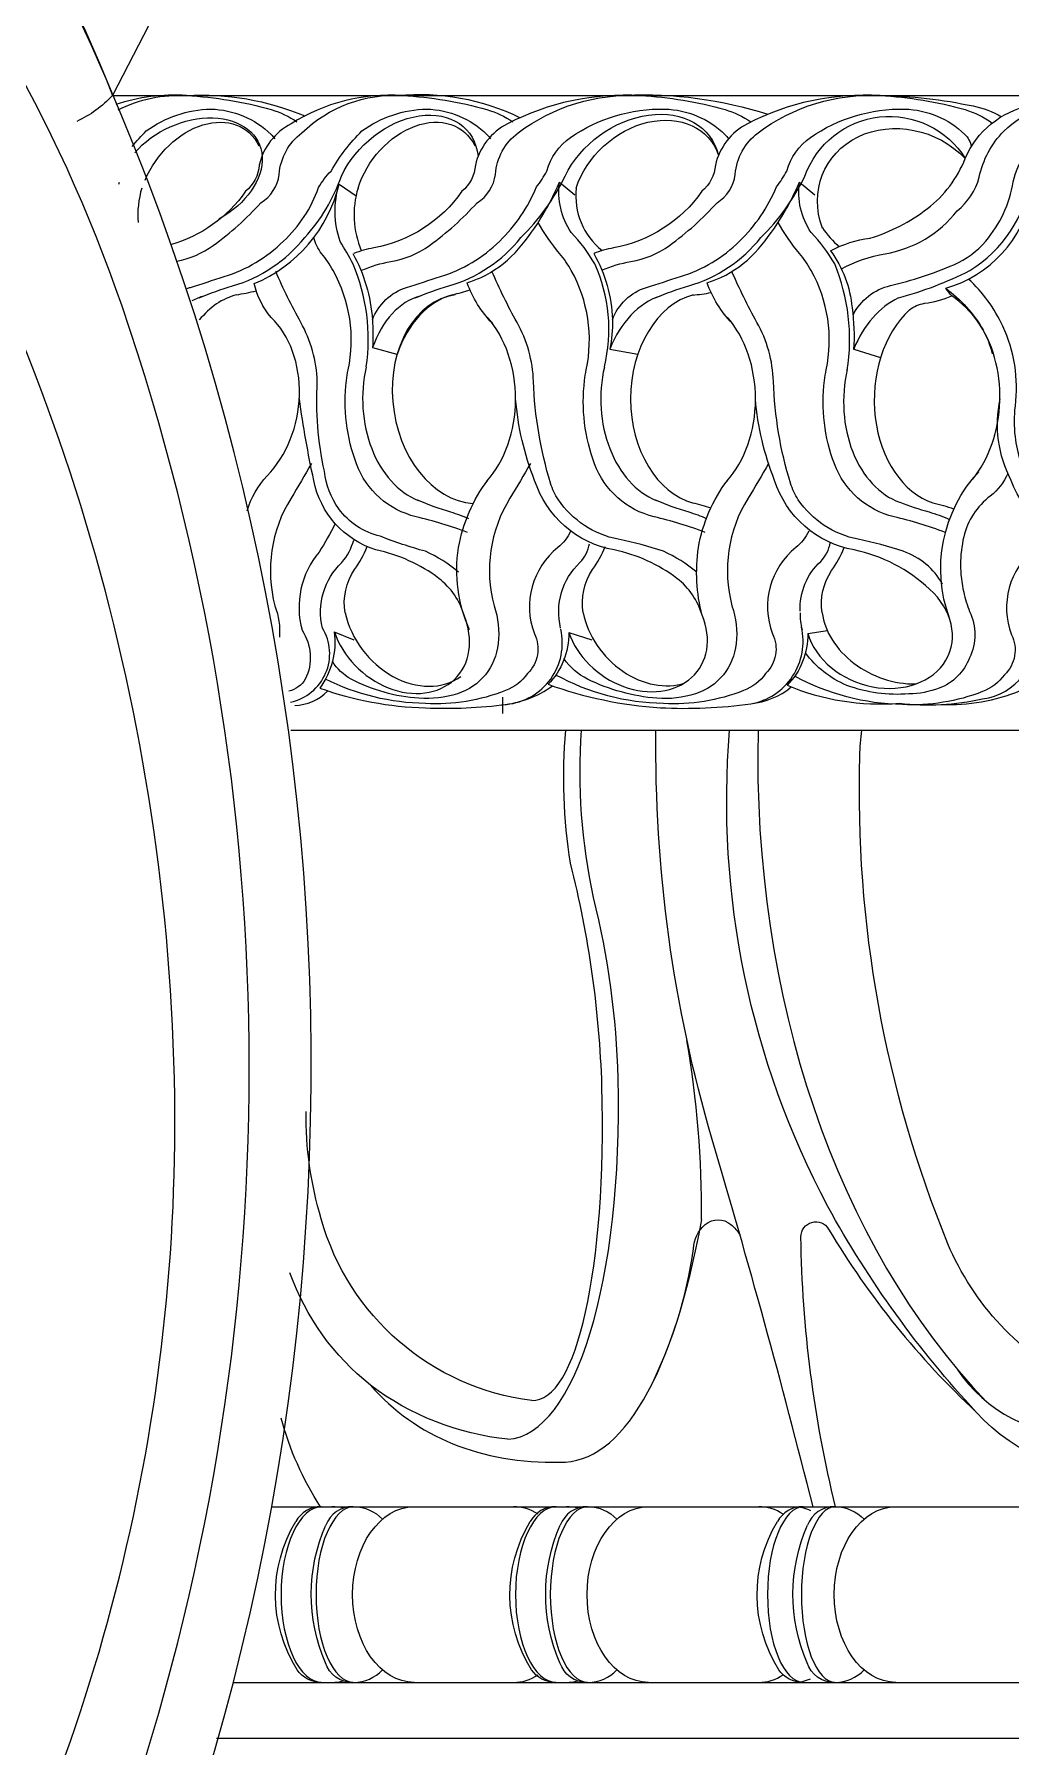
# Model space of a CAD drawing. Header units: millimetres. Extents: x 542654 to 551203, y 315718 to 321804.
# Drawn here: x 547655.5 to 547724.7, y 321097.3 to 321218.7 of the extents above; entities that cross this region are included whole.
import ezdxf

# ---------------------------------------------------------------- set-up
doc = ezdxf.new("R2010")
doc.units = ezdxf.units.MM
doc.layers.add('cad-block.com', color=250, linetype='Continuous')

msp = doc.modelspace()

# ---------------------------------------------------------------- linework, layer by layer
at = {"layer": 'cad-block.com', "color": 18, "lineweight": 15, "true_color": 0x000000}
msp.add_line((547673.71, 321169.35), (547840.28, 321169.35), dxfattribs=at)
for points in [[(547519.33, 321010.66, 0.158289), (547591.88, 321010.66, 0.195747), (547655.01, 321063.89, 0.234852), (547658.49, 321220.23, 0.301339), (547571.14, 321273.35, 0.257811), (547490.07, 321224.35, 0.117313)], [(547521.7, 321018.11, 0.147852), (547578.18, 321015.11, 0.115171), (547626.05, 321039.41, 0.136015), (547661.74, 321091.42, 0.167019), (547661.74, 321199.41, 0.197921), (547608.02, 321260.43, 0.23321), (547537.85, 321260.43, 0.124196)], [(547607.02, 321267.6, -0.213906), (547661.06, 321214.35, -0.265494)], [(547524.7, 321024.31, 0.111328), (547563.81, 321020.66, 0.132189), (547620.65, 321044.11, 0.100141), (547648.01, 321075.49, 0.133667), (547665.47, 321143.38, 0.135953), (547643.26, 321219.37, 0.189294), (547589.14, 321259.83, 0.149756), (547545.71, 321258.55, 0.096943)], [(547661.06, 321214.35, -0.100738), (547658.53, 321212.52, -1.69841)], [(547666.31, 321214.35, 0.097097), (547661.31, 321213.71, 0.097097)], [(547661.46, 321213.33, -0.133738), (547666.31, 321214.35, -0.056612), (547672.32, 321213.35, -0.083829), (547674.14, 321212.48)], [(547681.61, 321214.35, 0.158955), (547673.73, 321212.35, 0.218392), (547671.46, 321209.42, -0.207424), (547670.5, 321207.56, -0.172911), (547665.16, 321203.76, -0.172911)], [(547665.6, 321202.61, 0.11107), (547668.2, 321203.72, 0.053382), (547671.58, 321206.75, 0.226053), (547672.88, 321208.76, -0.215271), (547674.49, 321211.71, -0.209896), (547681.61, 321214.35, -0.056612), (547687.61, 321213.35, -0.083829), (547689.44, 321212.48)], [(547666.31, 321214.35, -0.115554), (547674.69, 321212.9, 6.155727)], [(547698.48, 321214.35, 0.134067), (547689.06, 321212.35, 0.218392), (547686.79, 321209.42, -0.207424), (547685.83, 321207.56, -0.197649), (547679.58, 321203.55, 0.050451), (547678.17, 321203.15, 0.075052)], [(547678.75, 321201.96, -0.066625), (547680.8, 321202.58, 0.116481), (547683.53, 321203.72, 0.053382), (547686.91, 321206.75, 0.226053), (547688.21, 321208.76, -0.215271), (547689.82, 321211.71, -0.175876), (547698.48, 321214.35, -0.056612), (547704.49, 321213.35, -0.083829), (547706.31, 321212.48, -6.922024)], [(547681.3, 321214.36, -0.139448), (547689.96, 321212.78, 0.232872)], [(547715.49, 321214.35, 0.134067), (547706.07, 321212.35, 0.218392), (547703.8, 321209.42, -0.207424), (547702.84, 321207.56, -0.197649), (547696.59, 321203.55, 0.050451), (547695.18, 321203.15, 0.075052)], [(547695.75, 321201.96, -0.066625), (547697.81, 321202.58, 0.116481), (547700.54, 321203.72, 0.053382), (547703.92, 321206.75, 0.226053), (547705.21, 321208.76, -0.215271), (547706.83, 321211.71, -0.175876), (547715.49, 321214.35, -0.056612), (547721.5, 321213.35, -0.089506), (547723.43, 321212.4, -6.922024)], [(547697.43, 321214.38, -0.089083), (547707.52, 321213.02, -0.078687)], [(547712.74, 321202.07, -0.081747), (547715.83, 321203.13, 0.186687), (547720.95, 321206.18, 0.153042), (547722.51, 321208.56, -0.147978), (547724.26, 321211.82, -0.116159), (547726.76, 321213.37, -0.069587), (547732.05, 321214.35, -0.061389), (547736.52, 321213.67, -0.05776), (547738.43, 321213.07, -0.195391), (547739.22, 321212.33, -1.144164)], [(547715.49, 321214.35, -0.049351), (547722.07, 321213.61, -0.085131), (547724.09, 321212.85, -0.379116)], [(547721.52, 321209.89, -0.245882), (547726.12, 321213.65, -0.035445), (547731.4, 321214.35, -2.639422)], [(547662.46, 321210.74, -0.028563), (547663.46, 321211.84, -0.154509), (547668.04, 321213.39, -0.189132), (547672.3, 321211.6, -0.062953), (547672.56, 321211.28)], [(547666.35, 321200.67, -0.015306), (547666.58, 321200.75, -0.001067), (547668.99, 321201.51, 0.118264), (547673.18, 321204.02, 0.12282), (547675.66, 321207.82, -0.060008), (547676.56, 321209, -0.069291), (547678.75, 321211.84, -0.154509), (547683.34, 321213.39, -0.189132), (547687.6, 321211.6, -0.062953), (547687.85, 321211.28)], [(547679.49, 321198.46, -0.228967), (547681.91, 321200.75, -0.001067), (547684.32, 321201.51, 0.118264), (547688.51, 321204.02, 0.100717), (547691.12, 321207.87, 0.053445), (547691.85, 321209, -0.176097), (547693.54, 321211.38, -0.158588), (547700.22, 321213.39, -0.189132), (547704.47, 321211.6, -0.062953), (547704.73, 321211.28, -0.822244)], [(547696.5, 321198.46, -0.228967), (547698.91, 321200.75, -0.001067), (547701.33, 321201.51, 0.118264), (547705.52, 321204.02, 0.100717), (547708.13, 321207.87, 0.053445), (547708.86, 321209, -0.176097), (547710.55, 321211.38, -0.158588), (547717.22, 321213.39, -0.189132), (547721.48, 321211.6, -0.15458), (547721.95, 321210.73, -0.822244)], [(547713.56, 321198.79, -0.223247), (547716.21, 321200.88, 0.044193), (547720.71, 321202.36, 0.115816), (547722.97, 321204.03, 0.136382), (547724.92, 321208.23, -0.200248), (547727.3, 321211.69, -0.134958), (547729.91, 321213.05, -0.040542), (547732.78, 321213.43, -0.171541), (547736.54, 321212.31, -0.237341), (547737.87, 321209.73, 213.805506)], [(547714.74, 321204.23, 0.091292), (547718.84, 321206.34, 0.134617), (547721.52, 321209.89, -0.678127)], [(547661.5, 321208.07, -0.008065), (547661.56, 321208.22)], [(547661.5, 321208.07, 0.004368), (547661.56, 321208.22)], [(547667.21, 321200.01, -0.027591), (547669.57, 321200.85, 0.153281), (547674.69, 321204.28, 0.101799), (547677.29, 321208.63, -1171.448465)], [(547682.54, 321200.01, -0.027591), (547684.9, 321200.85, 0.153281), (547690.02, 321204.28, 0.085082), (547693.15, 321208.63, -1171.448465)], [(547686.21, 321201.07, 0.01287), (547687.19, 321201.46, 0.093266), (547689.6, 321203.2, 0.083417), (547692.75, 321208.22, -0.661199)], [(547695.93, 321195.11, 0.168551), (547695.25, 321202.41, 0.066478), (547693.58, 321204.64, -0.182741), (547692.75, 321208.22, 3.92238)], [(547699.54, 321200.01, -0.027591), (547701.91, 321200.85, 0.153281), (547707.03, 321204.28, 0.085082), (547710.15, 321208.63, -1171.448465)], [(547703.22, 321201.07, 0.01287), (547704.2, 321201.46, 0.093266), (547706.61, 321203.2, 0.083417), (547709.76, 321208.22, -0.661199)], [(547713.15, 321194.88, 0.137673), (547712.26, 321202.41, 0.066478), (547710.59, 321204.64, -0.182741), (547709.76, 321208.22, 3.92238)], [(547716.78, 321200, 0.048193), (547721.85, 321201.94, 0.215502), (547726.2, 321208.47, 1.996929)], [(547663.14, 321207.79, 0.09512), (547662.88, 321205.36, 0.09512)], [(547672.32, 321198.62, -0.123716), (547671.11, 321201.02, 0.239977), (547677.13, 321208.06, 3.556376)], [(547679.05, 321195.11, 0.136313), (547678.12, 321202.4, 0.025186), (547677.2, 321204, -0.157861), (547677.13, 321208.06)], [(547678.47, 321207.79, 0.176565), (547678.7, 321203.36, -392019.143967)], [(547693.94, 321207.79, 0.257896), (547695.77, 321203.36, -392019.143967)], [(547720.13, 321200.69, 0.280746), (547726.25, 321207.36, 5.588893)], [(547703.09, 321183.38, 0.030989), (547699.46, 321184.49, -0.249239), (547695.24, 321188.23, -0.119922), (547694.53, 321194.15, -0.022277), (547694.65, 321194.9, 0.180983), (547693.59, 321201.94, 0.047583), (547692.76, 321203.15, -0.047891), (547691.24, 321205.36, 19.657569)], [(547720.1, 321183.38, 0.030989), (547716.47, 321184.49, -0.249239), (547712.24, 321188.23, -0.119922), (547711.53, 321194.15, -0.022277), (547711.66, 321194.9, 0.180983), (547710.6, 321201.94, 0.047583), (547709.77, 321203.15, -0.047891), (547708.25, 321205.36, 19.657569)], [(547711.39, 321204.96, 0.043632), (547712.56, 321203.63, 0.400774)], [(547686.22, 321183.38, 0.030989), (547682.58, 321184.49, -0.249239), (547678.36, 321188.23, -0.119922), (547677.65, 321194.15, -0.022277), (547677.77, 321194.9, 0.180983), (547676.71, 321201.94, 0.047583), (547675.88, 321203.15, -0.103318), (547675.34, 321204.28, 19.657569)], [(547711.96, 321203.34, -0.158031), (547711.96, 321203.34, -0.094301), (547714.77, 321204.24, -1.127352)], [(547711.96, 321203.34, -0.139912), (547713.49, 321199.31, -0.053011), (547713.6, 321196.34, 37.483394)], [(547678.1, 321203.15, -0.109504), (547679.49, 321198.46, -0.027518), (547679.5, 321196.48, 1.219939)], [(547695.18, 321203.15, -0.12326), (547696.5, 321198.46, -0.056592), (547696.32, 321196.38, 1.219939)], [(547685.6, 321180.55, 0.072204), (547683.24, 321182.04, -0.026917), (547680.04, 321183.11, -0.180678), (547677.1, 321185.06, -0.131225), (547676.09, 321187.71, -0.068819), (547675.58, 321194.08, 0.11894), (547674.41, 321198.27, -0.024298), (547672.63, 321201.88, 7.777583)], [(547687.99, 321198.21, -0.105968), (547686.21, 321201.07, -0.107459)], [(547702.48, 321180.55, 0.072204), (547700.12, 321182.04, 0.033628), (547696.92, 321182.89, -0.197474), (547692.67, 321185.7, -0.074568), (547692.12, 321186.86, -0.066117), (547690.91, 321194.08, 0.11894), (547689.74, 321198.27, -0.024298), (547687.96, 321201.88, 7.777583)], [(547704.99, 321198.21, -0.105968), (547703.22, 321201.07, -0.107459)], [(547719.9, 321179.71, 0.185854), (547717.12, 321182.04, 0.033628), (547713.92, 321182.89, -0.197474), (547709.68, 321185.7, -0.074568), (547709.13, 321186.86, -0.066117), (547707.92, 321194.08, 0.11894), (547706.75, 321198.27, -0.024298), (547704.97, 321201.88, 7.777583)], [(547735.68, 321179.68, 0.140326), (547731.52, 321182.24, -0.216719), (547726.04, 321186.84, -0.080842), (547725.07, 321190.17, -0.061463), (547725.07, 321192.34, 0.140584), (547724.18, 321198, 0.097397), (547721.74, 321201.34, 6.432445)], [(547669.84, 321200.23, 0.027297), (547671.25, 321200.51, 19.074543)], [(547685.17, 321200.23, 0.020977), (547686.41, 321200.58, -1.866902)], [(547702.18, 321200.21, 0.036293), (547703.5, 321200.39, 0.036293)], [(547717.57, 321199.16, -0.131546), (547718.63, 321199.62, 0.06113), (547720.56, 321200.14, -3.736763)], [(547723.46, 321196.04, 0.183885), (547720.56, 321200.14, 0.014971), (547720.13, 321200.69, 10.318868)], [(547720.13, 321200.69, -0.100841), (547722.78, 321197.75, 1.435164)], [(547685.99, 321177.51, -0.020897), (547685.99, 321177.51, 0.157637), (547684.2, 321180.12, 0.110252), (547679.74, 321182.14, -0.274911), (547675.33, 321187.07, -0.01801), (547674.31, 321192.84)], [(547702.86, 321177.51, -0.020897), (547702.86, 321177.51, 0.157637), (547701.08, 321180.12, 0.110252), (547696.62, 321182.14, -0.276717), (547690.99, 321187.07, -0.073649), (547689.64, 321192.84)], [(547718.99, 321179.35, -0.020897), (547718.99, 321179.35, 0.198166), (547718.99, 321179.35, 0.138312), (547713.63, 321182.14, -0.276717), (547708, 321187.07, -0.073649), (547706.64, 321192.84)], [(547733.82, 321180.19, 0.014695), (547733.82, 321180.19, 0.074847), (547730.66, 321181.63, -0.234064), (547724.77, 321187.07, -0.17384), (547723.99, 321192.84)], [(547675.16, 321188.27, -0.013011), (547673.72, 321185.8, 0.207103), (547672.58, 321178.17, -0.106771), (547672.9, 321175.95, -0.07795)], [(547690.69, 321188.27, -0.013011), (547689.24, 321185.8, 0.207103), (547688.11, 321178.17, -0.117171), (547688.4, 321175.5, -0.300598), (547685.52, 321171.94, -0.09633), (547682.79, 321171.62, -0.10414), (547677.98, 321172.98, -0.135126), (547676.66, 321174.24, -206431.459628)], [(547707.57, 321188.27, -0.013011), (547706.12, 321185.8, 0.207103), (547704.98, 321178.17, -0.117171), (547705.27, 321175.5, -0.300598), (547702.4, 321171.94, -0.09633), (547699.66, 321171.62, -0.095329), (547694.74, 321172.98, -0.131622), (547693.06, 321174.44, -206431.459628)], [(547724.54, 321187.55, -0.125563), (547723.29, 321185.96, 0.173483), (547721.41, 321183.06, 0.115836), (547721.41, 321179.14, 0.032323), (547721.82, 321177.77, -0.228234), (547721.82, 321174.49, -0.216023), (547719.66, 321172.33, -0.086474), (547717.52, 321171.93, -0.10808), (547713.13, 321172.53, -0.136488), (547710.19, 321174.84, -319075.843913)], [(547720.4, 321177.3, -0.281884), (547722.47, 321187.68, -2.604553)], [(547670.61, 321184.92, -0.115905), (547672.03, 321187.4)], [(547686.37, 321176.48, -0.147461), (547685.6, 321182.3, -0.121679), (547687.67, 321187.09, -6.357955)], [(547702.86, 321177.51, -0.099627), (547702.6, 321182.3, -0.121679), (547704.68, 321187.09, -6.357955)], [(547682.67, 321185.68, 0.027591), (547685.03, 321184.83, -0.032563), (547686.29, 321184.37, -0.032563)], [(547699.54, 321185.68, 0.027591), (547701.91, 321184.83, -0.032563), (547703.17, 321184.37, -0.032563)], [(547702.18, 321185.48, -0.03336), (547703.48, 321185.11, -0.03336)], [(547716.87, 321185.52, 0.020479), (547718.95, 321184.83, -0.037175), (547720.38, 321184.3, -0.037175)], [(547719.23, 321185.48, -0.03775), (547720.69, 321185.05, -0.03775)], [(547676.85, 321184.01, -0.029843), (547675.71, 321181.99, 0.245041), (547674.5, 321176.44, -0.266577), (547674.73, 321172.97, -0.203102), (547673.57, 321172.12, -0.103618)], [(547675.95, 321176.6, -0.268348), (547677.32, 321181.25, 0.111946), (547678.16, 321182.83, -5.291893)], [(547693.54, 321183.47, -0.118246), (547692.64, 321182.31, 0.325983), (547690.97, 321176.2, -0.327377), (547690.48, 321173.37, -0.143144), (547688.92, 321172.16, -0.106305), (547683.24, 321171.25, -0.112548), (547676.16, 321172.98, -2.910199)], [(547710.42, 321183.47, -0.118246), (547709.51, 321182.31, 0.325983), (547707.85, 321176.2, -0.327377), (547707.36, 321173.37, -0.143144), (547705.8, 321172.16, -0.106305), (547700.12, 321171.25, -0.122174), (547692.49, 321173.27, -2.910199)], [(547727.36, 321183.4, -0.118246), (547726.46, 321182.24, 0.325983), (547724.8, 321176.12, -0.327377), (547724.3, 321173.29, -0.143144), (547722.74, 321172.09, -0.106305), (547717.06, 321171.18, -0.122174), (547709.43, 321173.19, -2.910199)], [(547678.22, 321180.74, 0.065483), (547679.11, 321182.37, 7.503547)], [(547692.83, 321176.6, -0.268348), (547694.2, 321181.25, 0.146544), (547694.88, 321182.58, -5.291893)], [(547695.09, 321180.74, 0.065483), (547695.99, 321182.37, 7.503547)], [(547709.82, 321177.79, -0.221628), (547711.27, 321181.32, 0.146544), (547711.95, 321182.65, -5.291893)], [(547712.04, 321180.67, 0.065483), (547712.93, 321182.3, 7.503547)], [(547677.55, 321177.68, -0.209661), (547677.55, 321177.68, -0.189953), (547678.22, 321180.74, 157667.627814)], [(547694.43, 321177.68, -0.209661), (547694.43, 321177.68, -0.189953), (547695.09, 321180.74, 157667.627814)], [(547711.37, 321177.68, -0.209661), (547711.37, 321177.68, -0.186865), (547712.04, 321180.67, 157667.627814)], [(547691.94, 321172.61, 0.070803), (547699.9, 321170.95, 0.047152), (547706.31, 321171.23, 0.431232), (547709.9, 321176.67, 1.886314)], [(547673.69, 321171.35, 0.515565), (547675.95, 321176.6)], [(547675.76, 321172.34, 0.078642), (547683.25, 321170.94, 0.043364), (547689, 321171.19, 0.45259), (547692.84, 321176.52, 1.886314)], [(547676.78, 321176.33, -0.193479), (547675.76, 321172.34)], [(547693.41, 321176.28, -0.201795), (547691.94, 321172.61)], [(547708.89, 321172.54, 0.118811), (547716.84, 321171.27, 0.082433), (547722.75, 321171.58, 0.413915), (547726.45, 321176.4, 1.886314)], [(547710.35, 321176.21, -0.201795), (547708.89, 321172.54)], [(547673.98, 321171.11, 0.186837), (547676.3, 321172.12, -0.275854)], [(547688.67, 321171.15, 0.129496), (547692.24, 321172.49, -0.275854)], [(547706.31, 321171.23, 0.145164), (547709.18, 321172.42, -0.275854)], [(547719.81, 321171.18, 0.107945), (547725.43, 321172.17, -2.721038)], [(547695.76, 321144.13, 0.054318), (547693.53, 321159.93, -0.060592), (547693.2, 321169.35, -5.886435)], [(547696.92, 321144.67, 0.053274), (547695.17, 321157.49, -0.071657), (547694.31, 321169.35, -4.944081)], [(547710.73, 321114.31, 0.010361), (547703.57, 321140.35, -0.074395), (547699.59, 321169.35, -3.423344)], [(547722.3, 321121.02, -0.062557), (547711.78, 321135.59, -0.143746), (547704.81, 321169.35, -24.362653)], [(547729.54, 321123.06, -0.177668), (547720.28, 321132.95, -0.104428), (547714.05, 321167.54, -0.036968), (547714.19, 321169.35)], [(547720.94, 321124.06, 0.551195), (547738.75, 321124.51, 0.125628), (547743.18, 321141.22, 0.027203), (547742.66, 321158.24, 0.021581), (547741.47, 321169.35, 9.245556)], [(547702.83, 321134.68, 0.042698), (547701.79, 321147.36, 1.16381)], [(547675.86, 321134.71, -0.074357), (547674.78, 321142.32, -0.010898)], [(547690.78, 321121.84, -0.301721), (547675.86, 321134.71, -7.022869)], [(547699.17, 321122.74, 0.08008), (547702.26, 321132.59, -0.219739), (547703.09, 321134.32, -0.359821), (547704.9, 321134.32, -0.090462), (547705.55, 321133.55, 0.58033)], [(547712.32, 321114.31, -0.056724), (547709.87, 321133.44, -0.76806), (547711.83, 321133.99, 0.071469), (547722.3, 321121.02, 0.317212)], [(547679.36, 321122.92, -0.140252), (547673.64, 321130.89, -0.027671)], [(547689.1, 321119.09, -0.136892), (547679.36, 321122.92, 2.657757)], [(547733.37, 321116.74, -0.239423), (547722.3, 321121.02)], [(547675.81, 321114.31, -0.080476), (547673.03, 321120.59, -0.080476)], [(547675.86, 321114.31, 0.278993), (547674.06, 321113.25, 1.230716)], [(547678.11, 321114.31, 0.315411), (547676.19, 321113.01, 1.230716)], [(547678.17, 321114.31, -0.204052), (547680.2, 321113.42, -1.230716)], [(547692.48, 321114.31, 0.278993), (547690.68, 321113.25, 1.230716)], [(547694.73, 321114.31, 0.315411), (547692.81, 321113.01, 1.230716)], [(547694.78, 321114.31, -0.204052), (547696.82, 321113.42, -1.230716)], [(547710, 321114.31, 0.278993), (547708.2, 321113.25, 1.230716)], [(547709.39, 321114.31, -0.106817), (547710.55, 321114.05, -1.230716)], [(547712.25, 321114.31, 0.315411), (547710.34, 321113.01, 1.230716)], [(547712.31, 321114.31, -0.204052), (547714.34, 321113.42, -0.204052)], [(547674.15, 321102.75, -0.283645), (547674.06, 321113.25, -6.055652)], [(547676.16, 321103.25, -0.209639), (547676.19, 321113.01, -6.055652)], [(547690.77, 321102.75, -0.283645), (547690.68, 321113.25, -6.055652)], [(547692.78, 321103.25, -0.209639), (547692.81, 321113.01, -6.055652)], [(547708.3, 321102.75, -0.283645), (547708.2, 321113.25, -6.055652)], [(547710.31, 321103.25, -0.209639), (547710.34, 321113.01, -6.055652)], [(547675.86, 321101.85, -0.255078), (547674.15, 321102.75, -1.230716)], [(547678.11, 321101.85, -0.329104), (547676.16, 321103.25, -1.230716)], [(547678.17, 321101.85, 0.204052), (547680.2, 321102.74, 1.230716)], [(547692.48, 321101.85, -0.255078), (547690.77, 321102.75, -1.230716)], [(547694.73, 321101.85, -0.329104), (547692.78, 321103.25, -1.230716)], [(547694.78, 321101.85, 0.204052), (547696.82, 321102.74, 1.230716)], [(547710, 321101.85, -0.255078), (547708.3, 321102.75, -1.230716)], [(547712.25, 321101.85, -0.329104), (547710.31, 321103.25, -1.230716)], [(547712.31, 321101.85, 0.204052), (547714.34, 321102.74, 0.204052)], [(547709.39, 321101.85, 0.106879), (547710.55, 321102.11, 1.230716)]]:
    msp.add_lwpolyline(points, format="xyb", dxfattribs=at)
for points in [[(547666.94, 321225.76), (547661.06, 321214.35)], [(547661.06, 321214.35), (548019.5, 321214.35)], [(547692.75, 321208.22), (547693.85, 321207.32)], [(547709.76, 321208.22), (547710.86, 321207.32)], [(547677.13, 321208.06), (547678.33, 321207.25)], [(547679.5, 321196.48), (547681.23, 321196.01)], [(547696.32, 321196.38), (547698.31, 321196.01)], [(547713.62, 321196.38), (547715.51, 321195.79)], [(547676.78, 321176.33), (547678.17, 321175.77)], [(547693.41, 321176.28), (547695.05, 321175.77)], [(547710.35, 321176.21), (547711.74, 321176.42)], [(547688.7, 321171.7), (547688.7, 321170.54)], [(547672.35, 321114.31), (547685.7, 321114.31)], [(547679.65, 321114.31), (547839.88, 321114.31)], [(547682.45, 321114.31), (547690.39, 321114.31)], [(547686.19, 321114.31), (547694.13, 321114.31)], [(547701.23, 321114.31), (547709.18, 321114.31)], [(547718.68, 321114.31), (547728.68, 321114.31)], [(547669.62, 321101.85), (547840.28, 321101.85)], [(547669.62, 321101.85), (547670.71, 321101.85)], [(547682.45, 321101.85), (547690.39, 321101.85)], [(547686.19, 321101.85), (547694.13, 321101.85)], [(547701.23, 321101.85), (547709.18, 321101.85)], [(547718.68, 321101.85), (547728.68, 321101.85)], [(547668.43, 321097.89), (547840.28, 321097.89)]]:
    msp.add_lwpolyline(points, dxfattribs=at)
at = {"layer": 'cad-block.com', "color": 18, "lineweight": 15, "true_color": 0x000000, "extrusion": (0, 0, -1)}
for centre, major_axis, ratio, start_param, end_param in [((547681.88, 321207.99), (4.3, 3.91), 0.712844, 4.176725, 6.761219), ((547698.36, 321207.69), (5.04, 3.76), 0.751771, 4.100673, 6.59247), ((547716.14, 321206.52), (4.49, 4.49), 1, 4.266239, 6.509285), ((547666.59, 321208.72), (4.84, 2.26), 0.693029, 4.134614, 7.75929), ((547667.36, 321207.59), (3.21, 4.28), 0.723064, 4.373634, 6.638082), ((547682.66, 321207.59), (3.21, 4.28), 0.723064, 4.257147, 6.638082), ((547698.96, 321207.51), (4.37, 3.82), 0.771689, 4.043259, 6.592383), ((547717.14, 321206.34), (-5.59, 2.76), 0.8873, -0.75383, 1.95779), ((547682.45, 321108.08), (0, 6.23), 0.700831, 3.141593, 6.283185), ((547699.07, 321108.08), (0, 6.23), 0.700831, 3.141593, 6.283185), ((547716.59, 321108.08), (0, 6.23), 0.700831, 3.141593, 6.283185)]:
    msp.add_ellipse(centre, major_axis=major_axis, ratio=ratio, start_param=start_param, end_param=end_param, dxfattribs=at)
at = {"layer": 'cad-block.com', "color": 18, "lineweight": 15, "true_color": 0x000000}
for centre, major_axis, ratio, start_param, end_param in [((547668.82, 321192.84), (-0.65, 7.41), 0.689544, 0.123021, 0.29898), ((547670.88, 321192.84), (0, 7.52), 0.729379, 0.190481, 0.731144), ((547684.15, 321192.84), (-0.65, 7.41), 0.689544, 0.123021, 0.998398), ((547686.4, 321192.84), (-1.04, 7.38), 0.732239, -0.000574, 2.991639), ((547686.21, 321192.84), (-0.05, 7.51), 0.727466, 0.181578, 1.131712), ((547701.16, 321192.84), (0, 7.5), 0.731358, 0.234176, 1.080349), ((547703.28, 321192.84), (0, 7.52), 0.729379, 0.190481, 2.951112), ((547718.44, 321192.84), (0.35, 7.57), 0.731342, 0.366368, 1.1189), ((547668.82, 321192.84), (0.98, 7.04), 0.76823, 3.943048, 5.773417), ((547684.15, 321192.84), (0, 7.5), 0.731358, 3.822853, 5.592341), ((547701.16, 321192.84), (0, 7.5), 0.731358, 3.822853, 5.592341), ((547720.54, 321192.84), (0.11, 7.57), 0.723217, 0.593952, 2.918594), ((547718.44, 321192.84), (0.28, 7.67), 0.720128, 3.903974, 5.539874), ((547684.28, 321192.84), (0, 7.5), 0.731358, 1.264296, 2.854385), ((547701.16, 321192.84), (0, 7.5), 0.731358, 1.264296, 2.854385), ((547718.44, 321192.84), (0.35, 7.57), 0.731342, 1.326524, 2.916792), ((547715.4, 321176.66), (-5.03, 1.72), 0.791935, 0.511907, 4.216697), ((547681.45, 321176.75), (-4.04, 3.6), 0.782079, 0.937228, 4.150259), ((547682.36, 321177.66), (-3.55, 4.38), 0.784082, 1.001727, 3.095363), ((547698.2, 321176.73), (-4.42, 3.07), 0.788594, 0.817552, 4.032783), ((547699.24, 321177.66), (-3.53, 4.33), 0.793271, 0.994298, 2.850476), ((547715.5, 321176.32), (-5.23, 2.99), 0.749374, 0.370389, 0.622608), ((547716.88, 321177.38), (-5.23, 2.37), 0.785357, 0.459837, 2.116083), ((547750.24, 321170.51), (4.6, 60.1), 0.718629, 1.645112, 2.570384), ((547687.26, 321147.64), (-1.84, 28.55), 0.332985, 3.141593, 4.586946), ((547689.24, 321147.85), (-1.71, 26.01), 0.24338, 3.115224, 4.553127), ((547689.76, 321163.42), (-3.5, 45.94), 0.307719, 3.107599, 4.013196), ((547714.12, 321165.81), (32.06, 45.33), 0.524349, 3.01716, 3.510148), ((547675.92, 321108.08), (0, -6.23), 0.466865, 3.141593, 6.283185), ((547678.17, 321108.08), (0, -6.23), 0.430137, 3.141593, 6.283185), ((547676.62, 321108.08), (-7.78, 1.49), 0.780976, -1.528988, -1.422133), ((547689.5, 321108.08), (0, 6.23), 0.687615, -0.4166, 0), ((547692.54, 321108.08), (0, -6.23), 0.466865, 3.141593, 6.283185), ((547694.78, 321108.08), (0, -6.23), 0.430137, 3.141593, 6.283185), ((547693.24, 321108.08), (-7.78, 1.49), 0.780976, -1.528988, -1.422133), ((547706.88, 321108.08), (0, 6.23), 0.687615, -0.4166, 0), ((547710.06, 321108.08), (0, -6.23), 0.411544, 3.141593, 6.283185), ((547712.31, 321108.08), (0, -6.23), 0.387081, 3.141593, 6.283185), ((547676.62, 321108.08), (0, 6.23), 0.687615, 3.141593, 3.332074), ((547689.5, 321108.08), (0, 6.23), 0.687615, 3.141593, 3.558193), ((547693.24, 321108.08), (0, 6.23), 0.687615, 3.141593, 3.332074), ((547706.88, 321108.08), (0, 6.23), 0.687615, 3.141593, 3.558193)]:
    msp.add_ellipse(centre, major_axis=major_axis, ratio=ratio, start_param=start_param, end_param=end_param, dxfattribs=at)

doc.saveas('drawing.dxf')
